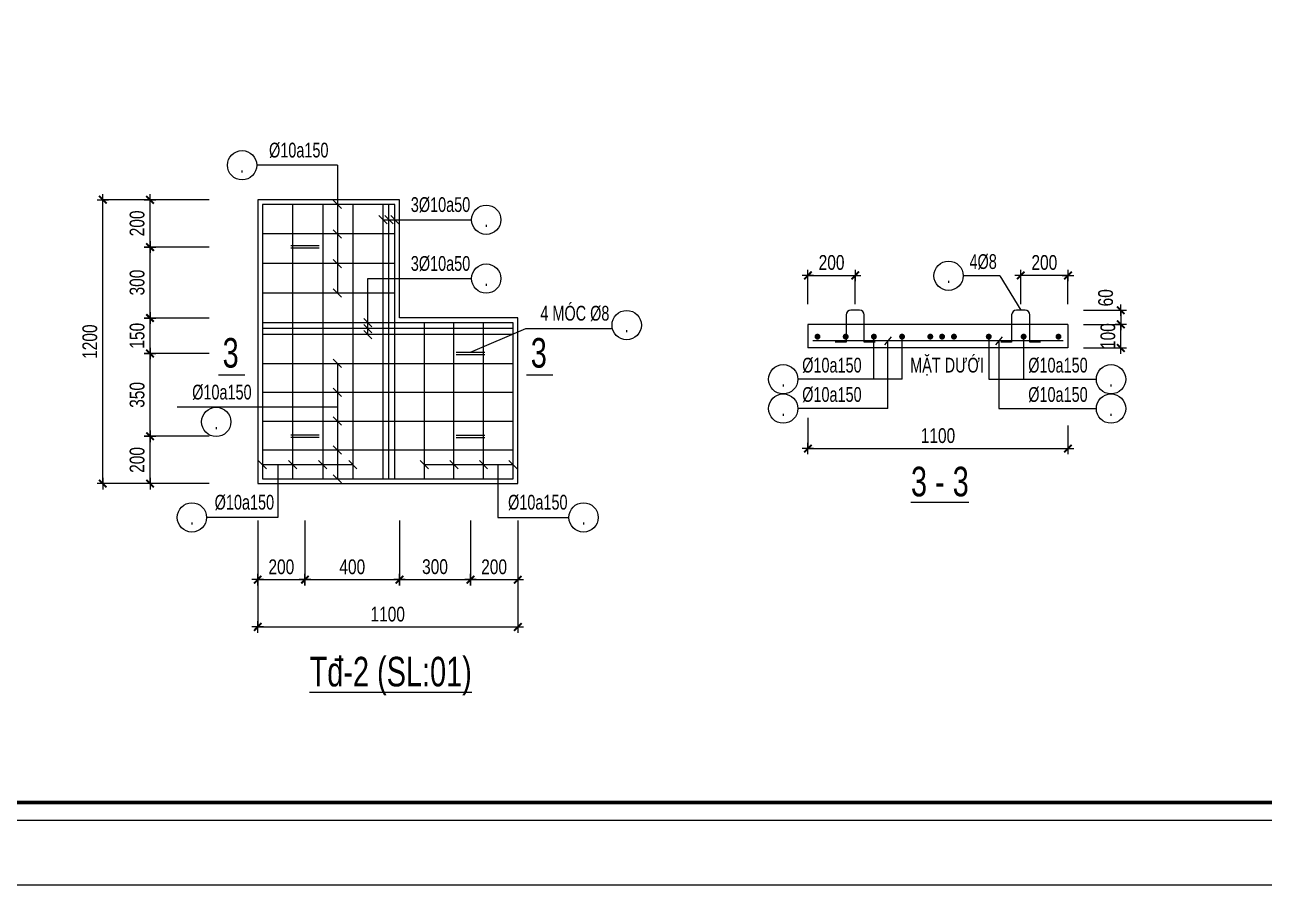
# Model space of a CAD drawing. Extents: x 1229855 to 1302267, y 1135177 to 1201195.
# Drawn here: x 1276589 to 1287075, y 1135177 to 1142451 of the extents above; entities that cross this region are included whole.
import ezdxf
from ezdxf.enums import TextEntityAlignment as Align

# ---------------------------------------------------------------- set-up
doc = ezdxf.new("R2010")
doc.units = 0
doc.header["$LTSCALE"] = 25
doc.header["$MEASUREMENT"] = 0
doc.header["$PDMODE"] = 98
doc.layers.get('0').update_dxf_attribs({"linetype": 'CONTINUOUS'})
doc.layers.get('DEFPOINTS').update_dxf_attribs({"linetype": 'CONTINUOUS'})
for name, color, linetype in [('02.CDC.DIM', 1, 'CONTINUOUS'), ('CDC-KHUNGTEN', 7, 'CONTINUOUS'), ('CDC.02.DIM', 1, 'CONTINUOUS'), ('CDC.03.BORDER', 3, 'CONTINUOUS'), ('CDC.05.STEEL', 4, 'CONTINUOUS'), ('CDC.06.TEXT', 2, 'CONTINUOUS'), ('CDC.11.NOTE', 8, 'CONTINUOUS'), ('CDC.14.STEELNUM', 3, 'CONTINUOUS')]:
    doc.layers.add(name, color=color, linetype=linetype)
doc.layers.add('KCS_CHI', color=1, linetype='CONTINUOUS', lineweight=15)
doc.styles.add('1', font='arial.ttf', dxfattribs={"width": 0.75})
doc.styles.add('KCS_SMTEXT', font='arial.ttf', dxfattribs={"width": 0.7})
doc.dimstyles.new('DX2', dxfattribs={"dimscale": 0.5, "dimtxt": 250, "dimasz": 0.8, "dimexe": 0, "dimexo": 0, "dimgap": 90, "dimtad": 1, "dimdec": 0, "dimzin": 13, "dimdsep": 46, "dimtxsty": '1', "dimblk1": 'CHEO', "dimblk2": 'CHEO', "dimsah": 1, "dimcen": 0, "dimclrd": 256, "dimclre": 256, "dimclrt": 2, "dimadec": 0, "dimazin": 0, "dimtfac": 1, "dimtdec": 0, "dimtix": 1, "dimtmove": 2, "dimatfit": 3, "dimldrblk": 'CHEO', "dimfxl": 1, "dimtolj": 1, "dimtzin": 13, "dimarcsym": 0})

# ---------------------------------------------------------------- blocks, each defined once
blk = doc.blocks.new('CHEO')
at = {"layer": '02.CDC.DIM'}
for points in [[(-121, 0), (121, 0)], [(0, 121), (0, -121)]]:
    blk.add_lwpolyline(points, dxfattribs=at)
at = {"layer": '02.CDC.DIM', "color": 2, "const_width": 40}
blk.add_lwpolyline([(80, 80), (-80, -81)], dxfattribs=at)
blk = doc.blocks.new('*D92')
at = {"layer": 'CDC.02.DIM', "lineweight": -2, "ltscale": 3, "transparency": 16777216}
for p, q in [((1283215, 1140089), (1283215, 1140332)), ((1283216, 1140332), (1283615, 1140332)), ((1283615, 1140089), (1283615, 1140332))]:
    blk.add_line(p, q, dxfattribs=at)
at = {"layer": 'DEFPOINTS', "color": 0, "ltscale": 3, "transparency": 16777216}
for p in [(1283615, 1140332), (1283215, 1140089), (1283615, 1140089)]:
    blk.add_point(p, dxfattribs=at)
at = {"layer": 'CDC.02.DIM', "lineweight": -2, "ltscale": 3, "transparency": 16777216, "xscale": 0.4, "yscale": 0.4, "zscale": 0.4, "rotation": 180}
blk.add_blockref('CHEO', (1283215, 1140332), dxfattribs=at)
at = {"layer": 'CDC.02.DIM', "lineweight": -2, "ltscale": 3, "transparency": 16777216, "xscale": 0.4, "yscale": 0.4, "zscale": 0.4}
blk.add_blockref('CHEO', (1283615, 1140332), dxfattribs=at)
at = {"layer": 'CDC.02.DIM', "color": 2, "ltscale": 3, "transparency": 16777216, "insert": (1283415, 1140441), "char_height": 125, "attachment_point": 5, "style": '1'}
blk.add_mtext('\\A1;200', dxfattribs=at)
blk = doc.blocks.new('*D93')
at = {"layer": 'CDC.02.DIM', "lineweight": -2, "ltscale": 3, "transparency": 16777216}
for p, q in [((1285546, 1139918), (1285862, 1139918)), ((1285862, 1139919), (1285862, 1139919)), ((1285862, 1139719), (1285862, 1139918)), ((1285546, 1139719), (1285862, 1139719)), ((1285862, 1139719), (1285862, 1139718))]:
    blk.add_line(p, q, dxfattribs=at)
at = {"layer": 'DEFPOINTS', "color": 0, "ltscale": 3, "transparency": 16777216}
for p in [(1285546, 1139918), (1285862, 1139918), (1285546, 1139719)]:
    blk.add_point(p, dxfattribs=at)
at = {"layer": 'CDC.02.DIM', "lineweight": -2, "ltscale": 3, "transparency": 16777216, "xscale": 0.4, "yscale": 0.4, "zscale": 0.4}
for p, rotation in [((1285862, 1139918), 270), ((1285862, 1139719), 90)]:
    blk.add_blockref('CHEO', p, dxfattribs=dict(at, rotation=rotation))
at = {"layer": 'CDC.02.DIM', "color": 2, "ltscale": 3, "transparency": 16777216, "insert": (1285753, 1139819), "char_height": 125, "attachment_point": 5, "rotation": 90, "style": '1'}
blk.add_mtext('\\A1;100', dxfattribs=at)
blk = doc.blocks.new('*D94')
at = {"layer": 'CDC.02.DIM', "lineweight": -2, "ltscale": 3, "transparency": 16777216}
for p, q in [((1285015, 1140089), (1285015, 1140332)), ((1285415, 1140332), (1285016, 1140332)), ((1285415, 1140089), (1285415, 1140332))]:
    blk.add_line(p, q, dxfattribs=at)
at = {"layer": 'DEFPOINTS', "color": 0, "ltscale": 3, "transparency": 16777216}
for p in [(1285015, 1140332), (1285015, 1140089), (1285415, 1140089)]:
    blk.add_point(p, dxfattribs=at)
at = {"layer": 'CDC.02.DIM', "lineweight": -2, "ltscale": 3, "transparency": 16777216, "xscale": 0.4, "yscale": 0.4, "zscale": 0.4, "rotation": 180}
blk.add_blockref('CHEO', (1285015, 1140332), dxfattribs=at)
at = {"layer": 'CDC.02.DIM', "lineweight": -2, "ltscale": 3, "transparency": 16777216, "xscale": 0.4, "yscale": 0.4, "zscale": 0.4}
blk.add_blockref('CHEO', (1285415, 1140332), dxfattribs=at)
at = {"layer": 'CDC.02.DIM', "color": 2, "ltscale": 3, "transparency": 16777216, "insert": (1285215, 1140441), "char_height": 125, "attachment_point": 5, "style": '1'}
blk.add_mtext('\\A1;200', dxfattribs=at)
blk = doc.blocks.new('*D95')
at = {"layer": 'CDC.02.DIM', "lineweight": -2, "ltscale": 3, "transparency": 16777216}
for p, q in [((1285546, 1140038), (1285862, 1140038)), ((1285862, 1140038), (1285862, 1139919)), ((1285546, 1139918), (1285862, 1139918))]:
    blk.add_line(p, q, dxfattribs=at)
at = {"layer": 'DEFPOINTS', "color": 0, "ltscale": 3, "transparency": 16777216}
for p in [(1285546, 1140038), (1285546, 1139918), (1285862, 1139918)]:
    blk.add_point(p, dxfattribs=at)
at = {"layer": 'CDC.02.DIM', "lineweight": -2, "ltscale": 3, "transparency": 16777216, "xscale": 0.4, "yscale": 0.4, "zscale": 0.4}
for p, rotation in [((1285862, 1140038), 90), ((1285862, 1139918), 270)]:
    blk.add_blockref('CHEO', p, dxfattribs=dict(at, rotation=rotation))
at = {"layer": 'CDC.02.DIM', "color": 2, "ltscale": 3, "transparency": 16777216, "insert": (1285734, 1140143), "char_height": 125, "attachment_point": 5, "rotation": 90, "style": '1'}
blk.add_mtext('\\A1;60', dxfattribs=at)
blk = doc.blocks.new('*D96')
at = {"layer": 'CDC.02.DIM', "lineweight": -2, "ltscale": 3, "transparency": 16777216}
for p, q in [((1283215, 1139128), (1283215, 1138868)), ((1285415, 1139062), (1285415, 1138868)), ((1283216, 1138868), (1285415, 1138868))]:
    blk.add_line(p, q, dxfattribs=at)
at = {"layer": 'DEFPOINTS', "color": 0, "ltscale": 3, "transparency": 16777216}
for p in [(1283215, 1139128), (1285415, 1139062), (1285415, 1138868)]:
    blk.add_point(p, dxfattribs=at)
at = {"layer": 'CDC.02.DIM', "lineweight": -2, "ltscale": 3, "transparency": 16777216, "xscale": 0.4, "yscale": 0.4, "zscale": 0.4, "rotation": 180}
blk.add_blockref('CHEO', (1283215, 1138868), dxfattribs=at)
at = {"layer": 'CDC.02.DIM', "lineweight": -2, "ltscale": 3, "transparency": 16777216, "xscale": 0.4, "yscale": 0.4, "zscale": 0.4}
blk.add_blockref('CHEO', (1285415, 1138868), dxfattribs=at)
at = {"layer": 'CDC.02.DIM', "color": 2, "ltscale": 3, "transparency": 16777216, "insert": (1284315, 1138977), "char_height": 125, "attachment_point": 5, "style": '1'}
blk.add_mtext('\\A1;1100', dxfattribs=at)
blk = doc.blocks.new('KHUNG A1')
at = {"layer": 'CDC-KHUNGTEN', "color": 8}
blk.add_lwpolyline([(10368.18, 709.17), (10447.22, 709.17), (10447.22, 1281.17), (9647.22, 1281.17), (9647.22, 709.17), (10368.18, 709.17)], dxfattribs=at)
at = {"layer": 'CDC-KHUNGTEN', "color": 255, "lineweight": 60}
blk.add_lwpolyline([(10366.22, 712.17), (10366.22, 1278.17), (9650.22, 1278.17), (9650.22, 712.17), (10366.22, 712.17)], close=True, dxfattribs=at)
at = {"layer": 'DEFPOINTS', "color": 1, "ltscale": 0.2}
blk.add_lwpolyline([(9617.22, 698.17), (9617.22, 1292.17), (10458.22, 1292.17), (10458.22, 698.17), (9617.22, 698.17)], close=True, dxfattribs=at)
blk = doc.blocks.new('*D383')
at = {"layer": 'CDC.02.DIM', "lineweight": -2, "ltscale": 3, "transparency": 16777216}
for p, q in [((1278560, 1138260), (1278560, 1137360)), ((1280760, 1138260), (1280760, 1137360)), ((1278560, 1137360), (1280760, 1137360))]:
    blk.add_line(p, q, dxfattribs=at)
at = {"layer": 'DEFPOINTS', "color": 0, "ltscale": 3, "transparency": 16777216}
for p in [(1278560, 1138260), (1280760, 1138260), (1280760, 1137360)]:
    blk.add_point(p, dxfattribs=at)
at = {"layer": 'CDC.02.DIM', "lineweight": -2, "ltscale": 3, "transparency": 16777216, "xscale": 0.4, "yscale": 0.4, "zscale": 0.4, "rotation": 180}
blk.add_blockref('CHEO', (1278560, 1137360), dxfattribs=at)
at = {"layer": 'CDC.02.DIM', "lineweight": -2, "ltscale": 3, "transparency": 16777216, "xscale": 0.4, "yscale": 0.4, "zscale": 0.4}
blk.add_blockref('CHEO', (1280760, 1137360), dxfattribs=at)
at = {"layer": 'CDC.02.DIM', "color": 2, "ltscale": 3, "transparency": 16777216, "insert": (1279660, 1137468), "char_height": 125, "attachment_point": 5, "style": '1'}
blk.add_mtext('\\A1;1100', dxfattribs=at)
blk = doc.blocks.new('*D384')
at = {"layer": 'CDC.02.DIM', "lineweight": -2, "ltscale": 3, "transparency": 16777216}
for p, q in [((1280360, 1138260), (1280360, 1137760)), ((1280760, 1138260), (1280760, 1137760)), ((1280360, 1137760), (1280760, 1137760))]:
    blk.add_line(p, q, dxfattribs=at)
at = {"layer": 'DEFPOINTS', "color": 0, "ltscale": 3, "transparency": 16777216}
for p in [(1280360, 1138260), (1280760, 1138260), (1280760, 1137760)]:
    blk.add_point(p, dxfattribs=at)
at = {"layer": 'CDC.02.DIM', "lineweight": -2, "ltscale": 3, "transparency": 16777216, "xscale": 0.4, "yscale": 0.4, "zscale": 0.4, "rotation": 180}
blk.add_blockref('CHEO', (1280360, 1137760), dxfattribs=at)
at = {"layer": 'CDC.02.DIM', "lineweight": -2, "ltscale": 3, "transparency": 16777216, "xscale": 0.4, "yscale": 0.4, "zscale": 0.4}
blk.add_blockref('CHEO', (1280760, 1137760), dxfattribs=at)
at = {"layer": 'CDC.02.DIM', "color": 2, "ltscale": 3, "transparency": 16777216, "insert": (1280560, 1137868), "char_height": 125, "attachment_point": 5, "style": '1'}
blk.add_mtext('\\A1;200', dxfattribs=at)
blk = doc.blocks.new('*D385')
at = {"layer": 'CDC.02.DIM', "lineweight": -2, "ltscale": 3, "transparency": 16777216}
for p, q in [((1278560, 1138260), (1278560, 1137760)), ((1278960, 1138260), (1278960, 1137760)), ((1278560, 1137760), (1278960, 1137760))]:
    blk.add_line(p, q, dxfattribs=at)
at = {"layer": 'DEFPOINTS', "color": 0, "ltscale": 3, "transparency": 16777216}
for p in [(1278560, 1138260), (1278960, 1138260), (1278960, 1137760)]:
    blk.add_point(p, dxfattribs=at)
at = {"layer": 'CDC.02.DIM', "lineweight": -2, "ltscale": 3, "transparency": 16777216, "xscale": 0.4, "yscale": 0.4, "zscale": 0.4, "rotation": 180}
blk.add_blockref('CHEO', (1278560, 1137760), dxfattribs=at)
at = {"layer": 'CDC.02.DIM', "lineweight": -2, "ltscale": 3, "transparency": 16777216, "xscale": 0.4, "yscale": 0.4, "zscale": 0.4}
blk.add_blockref('CHEO', (1278960, 1137760), dxfattribs=at)
at = {"layer": 'CDC.02.DIM', "color": 2, "ltscale": 3, "transparency": 16777216, "insert": (1278760, 1137868), "char_height": 125, "attachment_point": 5, "style": '1'}
blk.add_mtext('\\A1;200', dxfattribs=at)
blk = doc.blocks.new('*D386')
at = {"layer": 'CDC.02.DIM', "lineweight": -2, "ltscale": 3, "transparency": 16777216}
for p, q in [((1279760, 1138260), (1279760, 1137760)), ((1280360, 1138260), (1280360, 1137760)), ((1279760, 1137760), (1280360, 1137760))]:
    blk.add_line(p, q, dxfattribs=at)
at = {"layer": 'DEFPOINTS', "color": 0, "ltscale": 3, "transparency": 16777216}
for p in [(1279760, 1138260), (1280360, 1138260), (1280360, 1137760)]:
    blk.add_point(p, dxfattribs=at)
at = {"layer": 'CDC.02.DIM', "lineweight": -2, "ltscale": 3, "transparency": 16777216, "xscale": 0.4, "yscale": 0.4, "zscale": 0.4, "rotation": 180}
blk.add_blockref('CHEO', (1279760, 1137760), dxfattribs=at)
at = {"layer": 'CDC.02.DIM', "lineweight": -2, "ltscale": 3, "transparency": 16777216, "xscale": 0.4, "yscale": 0.4, "zscale": 0.4}
blk.add_blockref('CHEO', (1280360, 1137760), dxfattribs=at)
at = {"layer": 'CDC.02.DIM', "color": 2, "ltscale": 3, "transparency": 16777216, "insert": (1280060, 1137869), "char_height": 125, "attachment_point": 5, "style": '1'}
blk.add_mtext('\\A1;300', dxfattribs=at)
blk = doc.blocks.new('*D387')
at = {"layer": 'CDC.02.DIM', "lineweight": -2, "ltscale": 3, "transparency": 16777216}
for p, q in [((1278149, 1140972), (1277249, 1140972)), ((1277249, 1138573), (1277249, 1140972)), ((1278149, 1138572), (1277249, 1138572))]:
    blk.add_line(p, q, dxfattribs=at)
at = {"layer": 'DEFPOINTS', "color": 0, "ltscale": 3, "transparency": 16777216}
for p in [(1277249, 1140972), (1278149, 1140972), (1278149, 1138572)]:
    blk.add_point(p, dxfattribs=at)
at = {"layer": 'CDC.02.DIM', "lineweight": -2, "ltscale": 3, "transparency": 16777216, "xscale": 0.4, "yscale": 0.4, "zscale": 0.4}
for p, rotation in [((1277249, 1140972), 90), ((1277249, 1138572), 270)]:
    blk.add_blockref('CHEO', p, dxfattribs=dict(at, rotation=rotation))
at = {"layer": 'CDC.02.DIM', "color": 2, "ltscale": 3, "transparency": 16777216, "insert": (1277140, 1139772), "char_height": 125, "attachment_point": 5, "rotation": 90, "style": '1'}
blk.add_mtext('\\A1;1200', dxfattribs=at)
blk = doc.blocks.new('*D388')
at = {"layer": 'CDC.02.DIM', "lineweight": -2, "ltscale": 3, "transparency": 16777216}
for p, q in [((1278149, 1140972), (1277649, 1140972)), ((1277649, 1140573), (1277649, 1140972)), ((1278149, 1140572), (1277649, 1140572))]:
    blk.add_line(p, q, dxfattribs=at)
at = {"layer": 'DEFPOINTS', "color": 0, "ltscale": 3, "transparency": 16777216}
for p in [(1277649, 1140972), (1278149, 1140972), (1278149, 1140572)]:
    blk.add_point(p, dxfattribs=at)
at = {"layer": 'CDC.02.DIM', "lineweight": -2, "ltscale": 3, "transparency": 16777216, "xscale": 0.4, "yscale": 0.4, "zscale": 0.4}
for p, rotation in [((1277649, 1140972), 90), ((1277649, 1140572), 270)]:
    blk.add_blockref('CHEO', p, dxfattribs=dict(at, rotation=rotation))
at = {"layer": 'CDC.02.DIM', "color": 2, "ltscale": 3, "transparency": 16777216, "insert": (1277540, 1140772), "char_height": 125, "attachment_point": 5, "rotation": 90, "style": '1'}
blk.add_mtext('\\A1;200', dxfattribs=at)
blk = doc.blocks.new('*D389')
at = {"layer": 'CDC.02.DIM', "lineweight": -2, "ltscale": 3, "transparency": 16777216}
for p, q in [((1278149, 1138972), (1277649, 1138972)), ((1277649, 1138573), (1277649, 1138972)), ((1278149, 1138572), (1277649, 1138572))]:
    blk.add_line(p, q, dxfattribs=at)
at = {"layer": 'DEFPOINTS', "color": 0, "ltscale": 3, "transparency": 16777216}
for p in [(1277649, 1138972), (1278149, 1138972), (1278149, 1138572)]:
    blk.add_point(p, dxfattribs=at)
at = {"layer": 'CDC.02.DIM', "lineweight": -2, "ltscale": 3, "transparency": 16777216, "xscale": 0.4, "yscale": 0.4, "zscale": 0.4}
for p, rotation in [((1277649, 1138972), 90), ((1277649, 1138572), 270)]:
    blk.add_blockref('CHEO', p, dxfattribs=dict(at, rotation=rotation))
at = {"layer": 'CDC.02.DIM', "color": 2, "ltscale": 3, "transparency": 16777216, "insert": (1277540, 1138772), "char_height": 125, "attachment_point": 5, "rotation": 90, "style": '1'}
blk.add_mtext('\\A1;200', dxfattribs=at)
blk = doc.blocks.new('*D390')
at = {"layer": 'CDC.02.DIM', "lineweight": -2, "ltscale": 3, "transparency": 16777216}
for p, q in [((1278149, 1140572), (1277649, 1140572)), ((1277649, 1139973), (1277649, 1140572)), ((1278149, 1139972), (1277649, 1139972))]:
    blk.add_line(p, q, dxfattribs=at)
at = {"layer": 'DEFPOINTS', "color": 0, "ltscale": 3, "transparency": 16777216}
for p in [(1277649, 1140572), (1278149, 1140572), (1278149, 1139972)]:
    blk.add_point(p, dxfattribs=at)
at = {"layer": 'CDC.02.DIM', "lineweight": -2, "ltscale": 3, "transparency": 16777216, "xscale": 0.4, "yscale": 0.4, "zscale": 0.4}
for p, rotation in [((1277649, 1140572), 90), ((1277649, 1139972), 270)]:
    blk.add_blockref('CHEO', p, dxfattribs=dict(at, rotation=rotation))
at = {"layer": 'CDC.02.DIM', "color": 2, "ltscale": 3, "transparency": 16777216, "insert": (1277540, 1140272), "char_height": 125, "attachment_point": 5, "rotation": 90, "style": '1'}
blk.add_mtext('\\A1;300', dxfattribs=at)
blk = doc.blocks.new('2')
at = {"layer": 'CDC.11.NOTE'}
blk.add_line((-12.5, -12.5), (12.5, 12.5), dxfattribs=at)
blk = doc.blocks.new('*D380')
at = {"layer": 'CDC.02.DIM', "lineweight": -2, "ltscale": 3, "transparency": 16777216}
for p, q in [((1278149, 1139672), (1277649, 1139672)), ((1277649, 1138973), (1277649, 1139672)), ((1278149, 1138972), (1277649, 1138972))]:
    blk.add_line(p, q, dxfattribs=at)
at = {"layer": 'DEFPOINTS', "color": 0, "ltscale": 3, "transparency": 16777216}
for p in [(1277649, 1139672), (1278149, 1139672), (1278149, 1138972)]:
    blk.add_point(p, dxfattribs=at)
at = {"layer": 'CDC.02.DIM', "lineweight": -2, "ltscale": 3, "transparency": 16777216, "xscale": 0.4, "yscale": 0.4, "zscale": 0.4}
for p, rotation in [((1277649, 1139672), 90), ((1277649, 1138972), 270)]:
    blk.add_blockref('CHEO', p, dxfattribs=dict(at, rotation=rotation))
at = {"layer": 'CDC.02.DIM', "color": 2, "ltscale": 3, "transparency": 16777216, "insert": (1277540, 1139322), "char_height": 125, "attachment_point": 5, "rotation": 90, "style": '1'}
blk.add_mtext('\\A1;350', dxfattribs=at)
blk = doc.blocks.new('*D381')
at = {"layer": 'CDC.02.DIM', "lineweight": -2, "ltscale": 3, "transparency": 16777216}
for p, q in [((1278960, 1138260), (1278960, 1137760)), ((1279760, 1138260), (1279760, 1137760)), ((1278960, 1137760), (1279760, 1137760))]:
    blk.add_line(p, q, dxfattribs=at)
at = {"layer": 'DEFPOINTS', "color": 0, "ltscale": 3, "transparency": 16777216}
for p in [(1278960, 1138260), (1279760, 1138260), (1279760, 1137760)]:
    blk.add_point(p, dxfattribs=at)
at = {"layer": 'CDC.02.DIM', "lineweight": -2, "ltscale": 3, "transparency": 16777216, "xscale": 0.4, "yscale": 0.4, "zscale": 0.4, "rotation": 180}
blk.add_blockref('CHEO', (1278960, 1137760), dxfattribs=at)
at = {"layer": 'CDC.02.DIM', "lineweight": -2, "ltscale": 3, "transparency": 16777216, "xscale": 0.4, "yscale": 0.4, "zscale": 0.4}
blk.add_blockref('CHEO', (1279760, 1137760), dxfattribs=at)
at = {"layer": 'CDC.02.DIM', "color": 2, "ltscale": 3, "transparency": 16777216, "insert": (1279360, 1137868), "char_height": 125, "attachment_point": 5, "style": '1'}
blk.add_mtext('\\A1;400', dxfattribs=at)
blk = doc.blocks.new('*D382')
at = {"layer": 'CDC.02.DIM', "lineweight": -2, "ltscale": 3, "transparency": 16777216}
for p, q in [((1278149, 1139972), (1277649, 1139972)), ((1277649, 1139673), (1277649, 1139972)), ((1278149, 1139672), (1277649, 1139672))]:
    blk.add_line(p, q, dxfattribs=at)
at = {"layer": 'DEFPOINTS', "color": 0, "ltscale": 3, "transparency": 16777216}
for p in [(1277649, 1139972), (1278149, 1139972), (1278149, 1139672)]:
    blk.add_point(p, dxfattribs=at)
at = {"layer": 'CDC.02.DIM', "lineweight": -2, "ltscale": 3, "transparency": 16777216, "xscale": 0.4, "yscale": 0.4, "zscale": 0.4}
for p, rotation in [((1277649, 1139972), 90), ((1277649, 1139672), 270)]:
    blk.add_blockref('CHEO', p, dxfattribs=dict(at, rotation=rotation))
at = {"layer": 'CDC.02.DIM', "color": 2, "ltscale": 3, "transparency": 16777216, "insert": (1277540, 1139822), "char_height": 125, "attachment_point": 5, "rotation": 90, "style": '1'}
blk.add_mtext('\\A1;150', dxfattribs=at)

msp = doc.modelspace()

# ---------------------------------------------------------------- linework, layer by layer
at = {"layer": 'CDC.03.BORDER'}
for p, q in [((1285415.2, 1139918.46), (1283215.2, 1139918.46)), ((1283215.2, 1139918.46), (1283215.2, 1139719.16)), ((1285415.2, 1139918.46), (1285415.2, 1139719.16)), ((1285415.2, 1139719.16), (1283215.2, 1139719.16))]:
    msp.add_line(p, q, dxfattribs=at)
msp.add_lwpolyline([(1279760.03, 1140972.45), (1278560.03, 1140972.45), (1278560.03, 1138572.45), (1280760.03, 1138572.45), (1280760.03, 1139972.45), (1279760.03, 1139972.45)], close=True, dxfattribs=at)
at = {"layer": 'CDC.05.STEEL'}
for p, q in [((1279720.03, 1140932.45), (1278600.03, 1140932.45)), ((1278600.03, 1140932.45), (1278600.03, 1138612.45)), ((1278855.03, 1140932.45), (1278855.03, 1138612.45)), ((1279110.03, 1140932.45), (1279110.03, 1138612.45)), ((1279365.03, 1140932.45), (1279365.03, 1138612.45)), ((1279620.03, 1138612.45), (1279620.03, 1140932.45)), ((1279670.03, 1138612.45), (1279670.03, 1140932.45)), ((1279720.03, 1138612.45), (1279720.03, 1140932.45)), ((1279720.03, 1140682.45), (1278600.03, 1140682.45)), ((1279080.37, 1140582.45), (1278839.69, 1140582.45)), ((1279080.37, 1140562.45), (1278839.69, 1140562.45)), ((1279720.03, 1140432.45), (1278600.03, 1140432.45)), ((1279720.03, 1140182.45), (1278600.03, 1140182.45)), ((1280720.03, 1139932.45), (1278600.03, 1139932.45)), ((1279970.03, 1138612.45), (1279970.03, 1139932.45)), ((1280220.03, 1138612.45), (1280220.03, 1139932.45)), ((1280470.03, 1138612.45), (1280470.03, 1139932.45)), ((1280720.03, 1138612.45), (1280720.03, 1139932.45)), ((1280720.03, 1139882.45), (1278600.03, 1139882.45)), ((1280720.03, 1139832.45), (1278600.03, 1139832.45)), ((1285375.2, 1139779.16), (1283255.2, 1139779.16)), ((1280239.69, 1139682.45), (1280480.37, 1139682.45)), ((1280239.69, 1139662.45), (1280480.37, 1139662.45)), ((1278600.03, 1139588.45), (1280720.03, 1139588.45)), ((1278600.03, 1139344.45), (1280720.03, 1139344.45)), ((1278600.03, 1139100.45), (1280720.03, 1139100.45)), ((1279080.37, 1138982.45), (1278839.69, 1138982.45)), ((1279080.37, 1138962.45), (1278839.69, 1138962.45)), ((1280239.69, 1138982.45), (1280480.37, 1138982.45)), ((1280239.69, 1138962.45), (1280480.37, 1138962.45)), ((1278600.03, 1138856.45), (1280720.03, 1138856.45)), ((1278600.03, 1138612.45), (1280720.03, 1138612.45))]:
    msp.add_line(p, q, dxfattribs=at)
for points in [[(1283783.78, 1139769.16), (1283691.82, 1139769.16), (1283691.82, 1139998.41, 0.41421356), (1283651.82, 1140038.41), (1283578.57, 1140038.41, 0.41421356), (1283538.57, 1139998.41), (1283538.57, 1139769.16), (1283446.62, 1139769.16)], [(1285183.78, 1139769.16), (1285091.82, 1139769.16), (1285091.82, 1139998.41, 0.41421356), (1285051.82, 1140038.41), (1284978.57, 1140038.41, 0.41421356), (1284938.57, 1139998.41), (1284938.57, 1139769.16), (1284846.62, 1139769.16)]]:
    msp.add_lwpolyline(points, format="xyb", dxfattribs=at)
at = {"layer": 'CDC.05.STEEL', "const_width": 25}
for points in [[(1283283.3, 1139814.62, 1), (1283308.3, 1139814.62, 1)], [(1283521.9, 1139814.62, 1), (1283546.9, 1139814.62, 1)], [(1283760.5, 1139814.62, 1), (1283785.5, 1139814.62, 1)], [(1283999.1, 1139814.62, 1), (1284024.1, 1139814.62, 1)], [(1284262.7, 1139814.62, -1), (1284237.7, 1139814.62, -1)], [(1284362.7, 1139814.62, -1), (1284337.7, 1139814.62, -1)], [(1284462.7, 1139814.62, -1), (1284437.7, 1139814.62, -1)], [(1284757.5, 1139814.62, -1), (1284732.5, 1139814.62, -1)], [(1285052.3, 1139814.62, -1), (1285027.3, 1139814.62, -1)], [(1285347.1, 1139814.62, -1), (1285322.1, 1139814.62, -1)]]:
    msp.add_lwpolyline(points, format="xyb", close=True, dxfattribs=at)
at = {"layer": 'CDC.06.TEXT'}
for p, q in [((1278449.79, 1139488.3), (1278228.07, 1139488.3)), ((1281056.73, 1139488.3), (1280835.01, 1139488.3))]:
    msp.add_line(p, q, dxfattribs=at)
at = {"layer": 'CDC.14.STEELNUM'}
for centre in [(1278427.73, 1141263.76), (1280493.73, 1140802.98), (1284404.77, 1140329.61), (1280493.73, 1140305.19), (1281681.64, 1139912.4), (1283005.7, 1139454), (1285779.14, 1139454), (1283005.7, 1139206), (1285779.14, 1139206), (1278208.82, 1139093.62), (1278003.55, 1138286.52), (1281316.51, 1138286.52)]:
    msp.add_circle(centre, 124, dxfattribs=at)
at = {"layer": 'KCS_CHI'}
for p, q in [((1279233.85, 1141263.76), (1278551.73, 1141263.76)), ((1279233.85, 1141263.76), (1279233.85, 1140182.45)), ((1279620.03, 1140802.98), (1280369.73, 1140802.98)), ((1284839.77, 1140329.61), (1284528.77, 1140329.61)), ((1284839.77, 1140329.61), (1285015.2, 1140038.41)), ((1279491.84, 1140305.19), (1280369.73, 1140305.19)), ((1279491.84, 1139832.45), (1279491.84, 1140305.19)), ((1280360.03, 1139682.45), (1280829.76, 1139882.4)), ((1280829.76, 1139882.4), (1281561.01, 1139882.4)), ((1283773, 1139454), (1283773, 1139814.62)), ((1283919.4, 1139812.26), (1283863.75, 1139746.07)), ((1284011.6, 1139454), (1284011.6, 1139814.62)), ((1284745, 1139814.62), (1284745, 1139454)), ((1284857.69, 1139812.26), (1284802.04, 1139746.07)), ((1285039.8, 1139814.62), (1285039.8, 1139454)), ((1283891.57, 1139206), (1283891.57, 1139779.16)), ((1284829.87, 1139779.16), (1284829.87, 1139206)), ((1279233.85, 1139588.45), (1279233.85, 1138612.45)), ((1284011.6, 1139454), (1283129.7, 1139454)), ((1284745, 1139454), (1285655.14, 1139454)), ((1279233.85, 1139217.62), (1277877.91, 1139217.62)), ((1283891.57, 1139206), (1283129.7, 1139206)), ((1284829.87, 1139206), (1285655.14, 1139206)), ((1279365.03, 1138731.23), (1278600.03, 1138731.23)), ((1278729.57, 1138731.23), (1278729.57, 1138286.52)), ((1280720.03, 1138731.23), (1279970.03, 1138731.23)), ((1280590.49, 1138731.23), (1280590.49, 1138286.52)), ((1278729.57, 1138286.52), (1278127.55, 1138286.52)), ((1280590.49, 1138286.52), (1281192.51, 1138286.52))]:
    msp.add_line(p, q, dxfattribs=at)

# ---------------------------------------------------------------- block references
at = {"xscale": 50.00000000000019, "yscale": 50.00000000000019, "zscale": 50.00000000000019}
msp.add_blockref('KHUNG A1', (779355.89, 1100268.17), dxfattribs=at)
at = {"layer": 'KCS_CHI', "xscale": -2.799999999813735, "yscale": 2.799999999813735, "zscale": 2.799999999813735}
for p in [(1279233.85, 1140932.45), (1279620.03, 1140802.98), (1279670.03, 1140802.98), (1279720.03, 1140802.98), (1279233.85, 1140682.45), (1279233.85, 1140432.45), (1279233.85, 1140182.45), (1279491.84, 1139932.45), (1279491.84, 1139882.45), (1279491.84, 1139832.45), (1279233.85, 1139588.45), (1279233.85, 1139344.45), (1279233.85, 1139100.45), (1279233.85, 1138856.45), (1278600.03, 1138731.23), (1278855.03, 1138731.23), (1279110.03, 1138731.23), (1279365.03, 1138731.23), (1279970.03, 1138731.23), (1280220.03, 1138731.23), (1280470.03, 1138731.23), (1280720.03, 1138731.23), (1279233.85, 1138612.45)]:
    msp.add_blockref('2', p, dxfattribs=at)

# ---------------------------------------------------------------- texts
at = {"layer": 'CDC.06.TEXT', "style": 'KCS_SMTEXT', "width": 0.7}
for s, p in [('%%C10a150', (1278655.93, 1141329.4)), ('3%%C10a50', (1279855.26, 1140868.63)), ('3%%C10a50', (1279855.26, 1140370.83)), ('4%%C8', (1284582.01, 1140386.75)), ('4 MÓC %%C8', (1280951.29, 1139950.05)), ('%%C10a150', (1283166.41, 1139511.14)), ('MẶT DƯỚI', (1284079.96, 1139511.14)), ('%%C10a150', (1285078.81, 1139511.14)), ('%%C10a150', (1278005.51, 1139283.26)), ('%%C10a150', (1283166.41, 1139263.14)), ('%%C10a150', (1285078.81, 1139263.14)), ('%%C10a150', (1278195.87, 1138352.17)), ('%%C10a150', (1280678.22, 1138352.17))]:
    msp.add_text(s, height=125, dxfattribs=at).set_placement(p)
for s, p in [('3', (1278331.17, 1139677.9)), ('3', (1280938.12, 1139677.9)), ('%%U3 - 3', (1284331.11, 1138589.51))]:
    msp.add_text(s, height=250, dxfattribs=at).set_placement(p, align=Align.MIDDLE)
msp.add_text('%%UTđ-2 (SL:01)', height=250, dxfattribs=at).set_placement((1279685.32, 1136857.58), align=Align.CENTER)
at = {"layer": 'CDC.14.STEELNUM', "color": 2, "style": 'KCS_SMTEXT', "width": 0.7}
for rotation, p in [(360, (1278427.73, 1141263.76)), (0, (1280493.73, 1140802.98)), (0, (1280493.73, 1140305.19)), (0, (1284404.77, 1140329.61)), (360, (1281681.64, 1139912.4)), (0, (1283005.7, 1139454)), (0, (1285779.14, 1139454)), (0, (1283005.7, 1139206)), (0, (1285779.14, 1139206)), (360, (1278208.82, 1139093.62)), (360, (1278003.55, 1138286.52)), (0, (1281316.51, 1138286.52))]:
    msp.add_text('.', height=124, rotation=rotation, dxfattribs=at).set_placement(p, align=Align.MIDDLE)

# ---------------------------------------------------------------- dimensions: what is measured, and where the dimension line sits
at = {"layer": 'CDC.02.DIM', "ltscale": 3}
for p1, p2, distance, picture, middle in [((1278149.18, 1138572.45), (1278149.18, 1140972.45), 900, '*D387', (1277140.36, 1139772.45)), ((1278560.03, 1138259.64), (1280760.03, 1138259.64), -900, '*D383', (1279660.03, 1137468.47)), ((1278560.03, 1138259.64), (1278960.03, 1138259.64), -500, '*D385', (1278760.03, 1137868.47)), ((1278960.03, 1138259.64), (1279760.03, 1138259.64), -500, '*D381', (1279360.03, 1137868.47)), ((1279760.03, 1138259.64), (1280360.03, 1138259.64), -500, '*D386', (1280060.03, 1137868.51)), ((1280360.03, 1138259.64), (1280760.03, 1138259.64), -500, '*D384', (1280560.03, 1137868.47))]:
    dim = msp.add_aligned_dim(p1=p1, p2=p2, distance=distance, dimstyle='DX2', override={"dimlfac": 0.5}, dxfattribs=at)
    dim.commit()
    dim.dimension.update_dxf_attribs({"geometry": picture, "text_midpoint": middle})
for base, p1, p2, angle, picture, middle in [((1277649.18, 1140972.45), (1278149.18, 1140572.45), (1278149.18, 1140972.45), 90, '*D388', (1277540.36, 1140772.45)), ((1277649.18, 1140572.45), (1278149.18, 1139972.45), (1278149.18, 1140572.45), 90, '*D390', (1277540.31, 1140272.45)), ((1283615.2, 1140331.97), (1283215.2, 1140089.02), (1283615.2, 1140089.02), 180, '*D92', (1283415.2, 1140440.79)), ((1285015.2, 1140331.97), (1285415.2, 1140089.02), (1285015.2, 1140089.02), 180, '*D94', (1285215.2, 1140440.79)), ((1277649.18, 1139972.45), (1278149.18, 1139672.45), (1278149.18, 1139972.45), 90, '*D382', (1277540.36, 1139822.45)), ((1285862.24, 1139918.46), (1285545.54, 1139719.16), (1285545.54, 1139918.46), 90, '*D93', (1285753.42, 1139818.81)), ((1277649.18, 1139672.45), (1278149.18, 1138972.45), (1278149.18, 1139672.45), 90, '*D380', (1277540.31, 1139322.45)), ((1277649.18, 1138972.45), (1278149.18, 1138572.45), (1278149.18, 1138972.45), 90, '*D389', (1277540.36, 1138772.45))]:
    dim = msp.add_linear_dim(base=base, p1=p1, p2=p2, angle=angle, dimstyle='DX2', override={"dimlfac": 0.5}, dxfattribs=at)
    dim.commit()
    dim.dimension.update_dxf_attribs({"geometry": picture, "text_midpoint": middle})
dim = msp.add_linear_dim(base=(1285862.24, 1139918.46), p1=(1285545.54, 1140038.41), p2=(1285545.54, 1139918.46), angle=270, dimstyle='DX2', override={"dimlfac": 0.5}, dxfattribs=at)
dim.commit()
dim.dimension.update_dxf_attribs({"geometry": '*D95', "text_midpoint": (1285734.42, 1140142.91), "dimtype": 161})
dim = msp.add_linear_dim(base=(1285415.2, 1138867.71), p1=(1283215.2, 1139128.07), p2=(1285415.2, 1139061.57), dimstyle='DX2', override={"dimlfac": 0.5}, dxfattribs=at)
dim.commit()
dim.dimension.update_dxf_attribs({"geometry": '*D96', "text_midpoint": (1284315.2, 1138976.54)})

doc.saveas('drawing.dxf')
